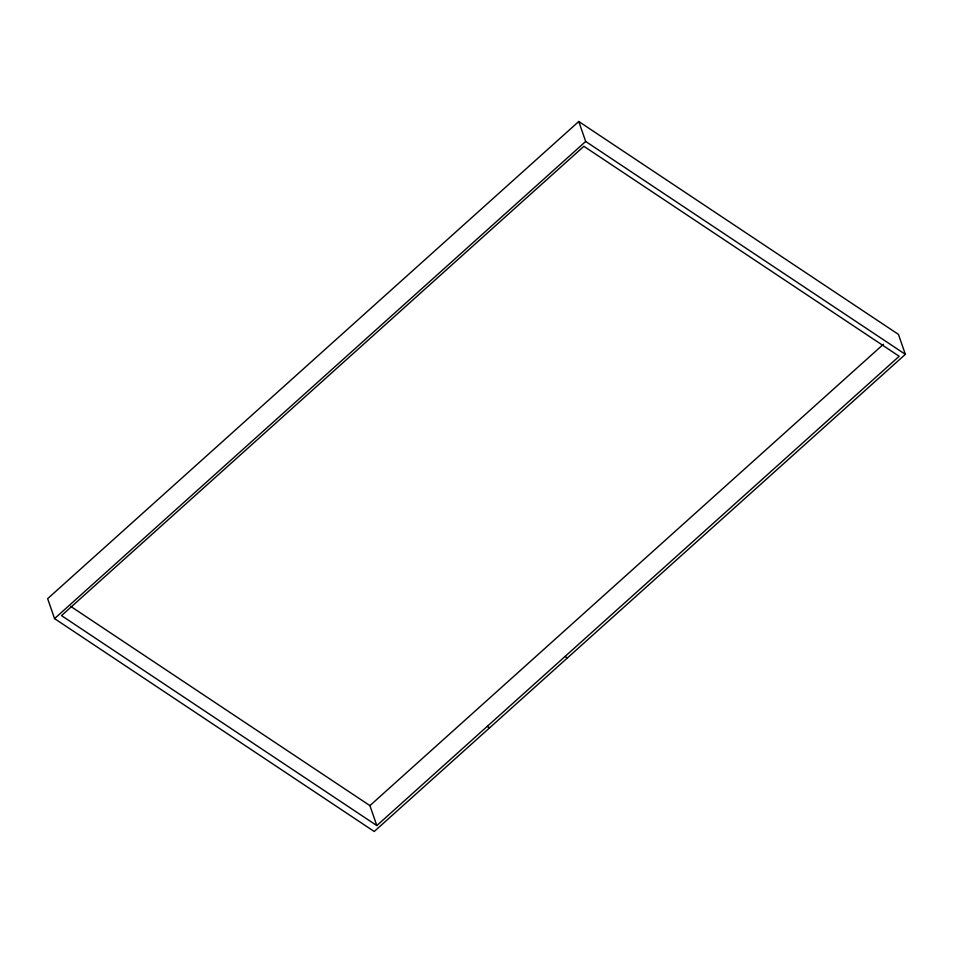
<?xml version="1.0" encoding="UTF-8"?>
<svg xmlns="http://www.w3.org/2000/svg" width="953" height="953" viewBox="0 0 953 953"><rect width="100%" height="100%" fill="white"/><g stroke="black" fill="none" stroke-linecap="round" stroke-linejoin="round"><path stroke-width="1.43" d="M578.769 121.507L47.65 598.663L54.559 618.616L374.231 831.492L905.35 354.337L898.441 334.384L578.769 121.507L585.678 141.461L905.35 354.337M54.559 618.616L585.678 141.461M376.816 825.572L61.516 615.614L583.891 146.309L899.191 356.279L376.816 825.572L369.907 805.619L883.419 344.271M565.046 656.462L567.345 657.999M487.233 726.365L489.544 727.901M70.677 606.37L369.907 805.619"/></g></svg>
